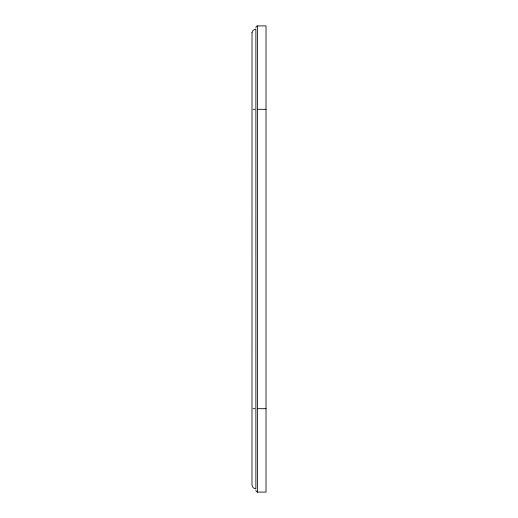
<?xml version="1.0" encoding="UTF-8"?>
<svg xmlns="http://www.w3.org/2000/svg" width="518" height="518" viewBox="0 0 518 518"><rect width="100%" height="100%" fill="white"/><g stroke="black" fill="none" stroke-linecap="round" stroke-linejoin="round"><path stroke-width="0.78" d="M255.879 27.616L256.332 26.45L257.232 25.932L266.019 25.9L266.019 492.1L257.336 492.1M253.134 109.317L254.875 109.317M257.44 109.317L266.019 109.317M253.134 408.683L254.875 408.683M257.44 408.683L266.019 408.683M255.879 490.384L256.332 491.55L257.44 492.1L257.44 25.9M252.02 32.485L251.981 485.003L253.134 487.788L255.879 488.947L255.879 29.053L253.134 30.212L252.02 32.485"/></g></svg>
